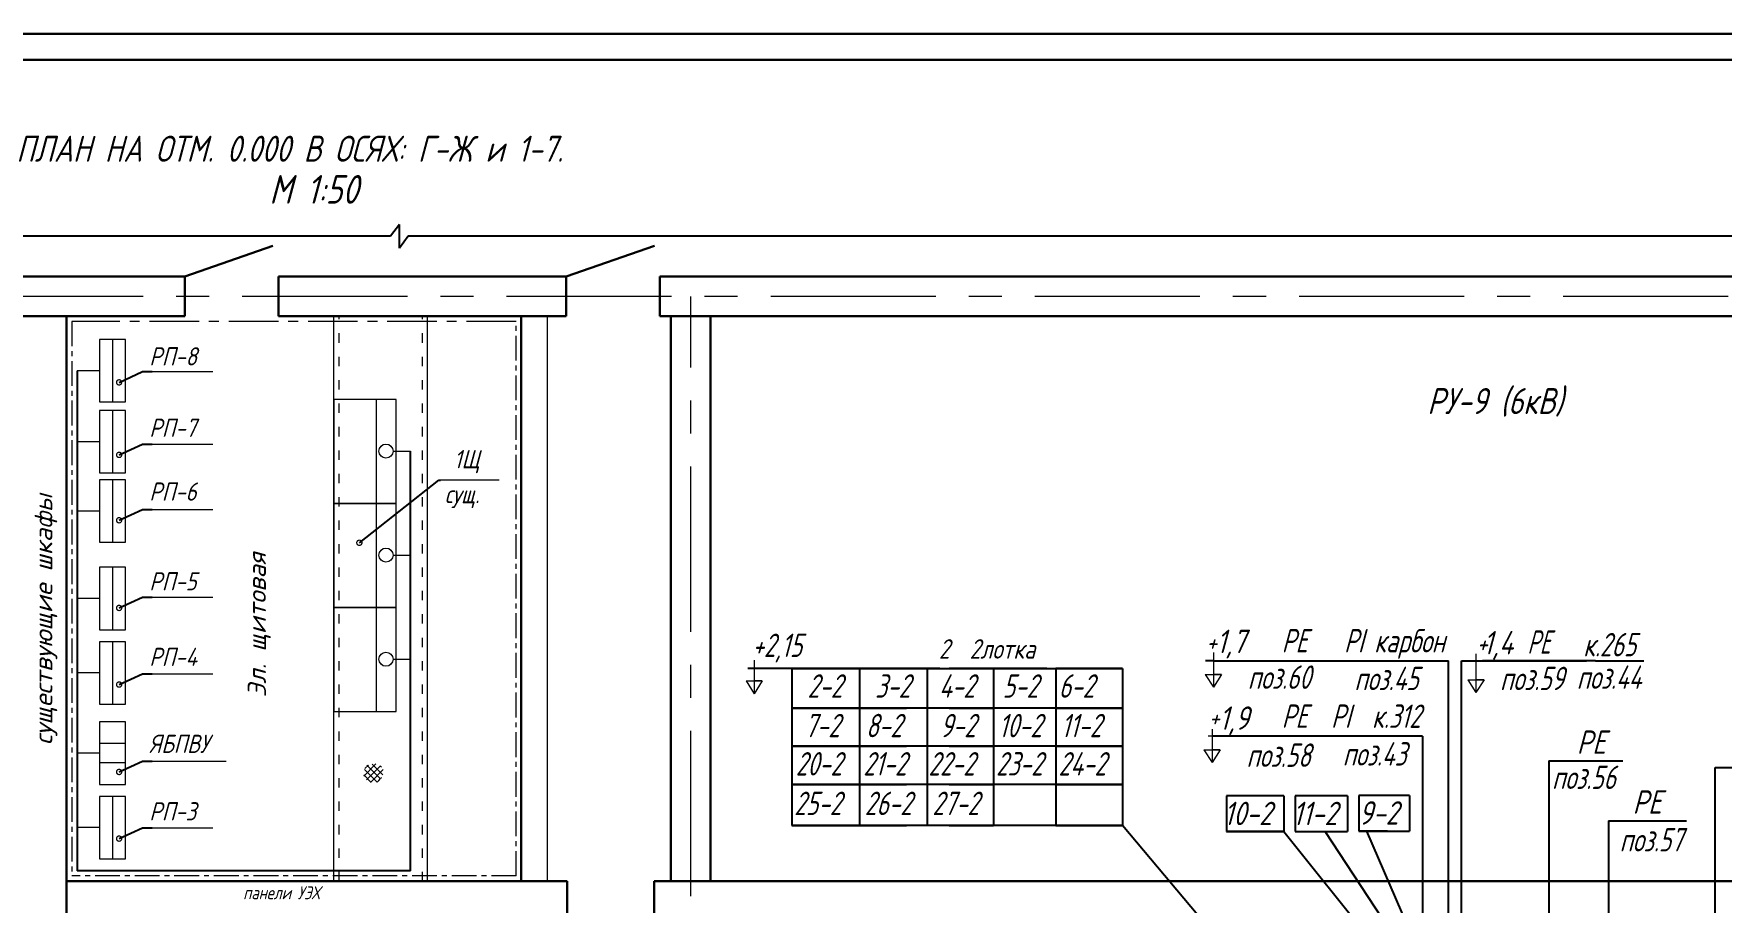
# Model space of a CAD drawing. Header units: millimetres. Extents: x 409 to 1826, y -2285 to 789.
# Drawn here: x 738.2 to 1062.7, y 622.1 to 789 of the extents above; entities that cross this region are included whole.
import ezdxf
from ezdxf import colors
from ezdxf.entities.mleader import LeaderData, LeaderLine
from ezdxf.math import Vec2, Vec3

# ---------------------------------------------------------------- set-up
doc = ezdxf.new("R2010")
doc.units = ezdxf.units.MM
doc.linetypes.add('ACAD_ISO03W100', pattern=[30, 12, -18])
doc.linetypes.add('осевая', pattern=[50.8, 31.75, -6.35, 6.35, -6.35])
for name, color, linetype, lineweight in [('1-основная-05', 2, 'Continuous', 50), ('5-штриховая-04', 3, 'ACAD_ISO03W100', 18), ('7-тонкая-текст.-02', 4, 'Continuous', 30), ('7-тонкая.текст-02', 4, 'Continuous', 30), ('_0', 7, 'Continuous', 0), ('АР_Стены наружные', 7, 'Continuous', 30), ('Архит.- 025', 122, 'Continuous', 25), ('Архитек.-025', 140, 'Continuous', 25), ('Заголовок- 40', 31, 'Continuous', 40), ('Общ_Осевая', 1, 'осевая', 15), ('Тонкая - 018', 254, 'Continuous', 18)]:
    doc.layers.add(name, color=color, linetype=linetype, lineweight=lineweight)
doc.styles.add('2н', font='simplex.shx', dxfattribs={"width": 0.8, "oblique": 15, "height": 3.5})
doc.styles.add('GOST тип А', font='GOST_A.TTF', dxfattribs={"oblique": 15})
doc.styles.get("Standard").update_dxf_attribs({"font": 'GOST_A.TTF', "oblique": 15})

# ---------------------------------------------------------------- blocks, each defined once
blk = doc.blocks.new('_DotSmall')
at = {"color": 0, "linetype": 'ByBlock', "const_width": 0.5}
blk.add_lwpolyline([(-0.0625, 0, 1), (0.0625, 0, 1)], format="xyb", close=True, dxfattribs=at)

msp = doc.modelspace()

# ---------------------------------------------------------------- hatches: boundary and pattern name
at = {"layer": 'Тонкая - 018'}
h = msp.add_hatch(dxfattribs=at)
h.set_pattern_fill('ANSI37', scale=7)
h.set_pattern_definition([(45, (-31994.6692, -36818.83446), (-0.618718434, 0.618718434), []), (135, (-31994.6692, -36818.83446), (-0.618718434, -0.618718434), [])])
edge = h.paths.add_edge_path()
edge.add_arc((804.819, 646.223), 0.315, 275.50984, 385.50974)
edge.add_arc((805.014, 646.674), 0.328, 285.89961, 395.89997)
edge.add_arc((805.151, 647.112), 0.276, 297.55619, 407.55576)
edge.add_arc((805.017, 647.484), 0.363, 332.42021, 442.42039)
edge.add_arc((804.758, 647.948), 0.324, 341.04771, 451.04774)
edge.add_arc((804.406, 648.205), 0.352, 11.04872, 121.04879)
edge.add_arc((803.921, 648.295), 0.37, 35.00001, 144.99993)
edge.add_arc((803.335, 648.309), 0.346, 35, 145.00014)
edge.add_arc((802.825, 648.29), 0.314, 43.74475, 153.74468)
edge.add_arc((802.432, 648.132), 0.317, 69.26652, 179.26649)
edge.add_arc((802.168, 647.81), 0.331, 99.34456, 209.34445)
edge.add_arc((801.986, 647.329), 0.336, 108.48112, 218.48114)
edge.add_arc((801.872, 646.846), 0.312, 118.40629, 228.40622)
edge.add_arc((801.943, 646.444), 0.326, 148.76834, 258.7684)
edge.add_arc((802.186, 646.019), 0.324, 161.05447, 271.05447)
edge.add_arc((802.498, 645.632), 0.312, 168.46009, 278.46007)
edge.add_arc((802.843, 645.417), 0.313, 197.26385, 307.2639)
edge.add_arc((803.3, 645.326), 0.311, 210.60799, 320.60798)
edge.add_arc((803.774, 645.336), 0.312, 221.57195, 331.572)
edge.add_arc((804.173, 645.508), 0.344, 248.67115, 358.67125)
edge.add_arc((804.54, 645.821), 0.322, 266.0045, 376.00434)

# ---------------------------------------------------------------- linework, layer by layer
at = {"color": 7, "ltscale": 1000}
for p, q in [((806.769, 750.071), (479.199, 750.071)), ((808.478, 752.35), (806.769, 750.071)), ((808.478, 747.791), (808.478, 752.35)), ((810.187, 750.071), (808.478, 747.791))]:
    msp.add_line(p, q, dxfattribs=at)
at = {"ltscale": 1000}
msp.add_line((1119.262, 750.071), (810.187, 750.071), dxfattribs=at)
for p, q in [((965, 668.5), (963.5, 668.5)), ((965, 668.5), (1010.25, 668.5)), ((1010.25, 615.719), (1010.25, 668.5)), ((1012.75, 615), (1012.75, 668.5)), ((1012.75, 668.5), (1036.75, 668.5)), ((1038.5, 668.5), (1016.75, 668.5)), ((1038.5, 668.5), (1047.75, 668.5)), ((883.933, 667), (875.5, 667)), ((993, 654), (964.75, 654)), ((1005.25, 654), (993, 654)), ((1005.25, 654), (1005.25, 614.75)), ((1029.5, 649.25), (1029.5, 597)), ((1040.75, 649.25), (1043.75, 649.25)), ((1061.5, 599.475), (1061.5, 648)), ((1061.5, 648), (1074, 648)), ((978.533, 642.5), (967.5, 642.5)), ((990.783, 642.5), (980.75, 642.5)), ((1002.75, 642.603), (992.967, 642.603)), ((976.72, 602.121), (947.511, 636.837)), ((1041, 637.75), (1041, 599.062)), ((1051, 637.75), (1056, 637.75)), ((978.533, 635.647), (999.557, 609.5)), ((1002, 612.125), (986.533, 635.647)), ((1003.492, 615), (994.5, 635.75))]:
    msp.add_line(p, q)
at = {"color": 7}
for p, q in [((912.433, 667), (883.933, 667)), ((883.933, 667), (947.511, 667)), ((932.956, 667), (914.206, 667)), ((947.511, 667), (934.728, 667)), ((1029.5, 649.25), (1040.75, 649.25)), ((1041, 637.75), (1051, 637.75))]:
    msp.add_line(p, q, dxfattribs=at)
at = {"color": 7, "ltscale": 0.8}
for p, q in [((883.933, 667), (883.933, 667)), ((883.933, 667), (883.933, 659.397)), ((896.967, 667), (896.967, 659.397)), ((909.956, 667), (909.956, 659.397)), ((922.739, 667), (922.739, 659.397)), ((922.739, 667), (922.739, 667)), ((922.739, 667), (922.739, 659.397)), ((934.728, 667), (934.728, 659.397)), ((934.728, 667), (934.728, 659.397)), ((934.728, 667), (934.728, 652.044)), ((934.728, 667), (934.728, 667)), ((934.728, 667), (934.728, 659.397)), ((947.511, 667), (947.511, 659.397)), ((947.511, 667), (947.511, 667)), ((947.511, 667), (947.511, 659.397)), ((883.933, 659.397), (905.967, 659.397)), ((905.967, 659.397), (883.933, 659.397)), ((883.933, 659.397), (905.967, 659.397)), ((883.933, 659.397), (905.967, 659.397)), ((914.206, 659.397), (883.933, 659.397)), ((883.933, 659.397), (883.933, 659.397)), ((883.933, 659.397), (883.933, 652.044)), ((883.933, 659.397), (883.933, 659.397)), ((883.933, 659.176), (883.933, 659.176)), ((896.967, 659.397), (896.967, 652.044)), ((909.956, 659.397), (909.956, 652.044)), ((914.206, 659.397), (922.739, 659.397)), ((922.739, 659.397), (914.206, 659.397)), ((914.206, 659.397), (922.739, 659.397)), ((914.206, 659.397), (922.739, 659.397)), ((934.728, 659.397), (914.206, 659.397)), ((922.739, 659.397), (922.739, 652.044)), ((922.739, 659.397), (922.739, 659.397)), ((922.739, 659.176), (922.739, 652.044)), ((934.728, 659.397), (934.728, 652.044)), ((934.728, 659.397), (947.511, 659.397)), ((947.511, 659.397), (934.728, 659.397)), ((934.728, 659.397), (947.511, 659.397)), ((934.728, 659.397), (947.511, 659.397)), ((947.511, 659.397), (934.728, 659.397)), ((934.728, 659.397), (934.728, 659.397)), ((934.728, 659.397), (934.728, 652.044)), ((934.728, 659.397), (934.728, 659.397)), ((934.728, 659.176), (934.728, 659.176)), ((947.511, 659.397), (947.511, 652.044)), ((947.511, 659.397), (947.511, 659.397)), ((947.511, 659.176), (947.511, 652.044)), ((914.206, 652.044), (883.933, 652.044)), ((883.933, 652.044), (883.933, 652.044)), ((883.933, 652.044), (905.967, 652.044)), ((905.967, 652.044), (883.933, 652.044)), ((883.933, 652.044), (905.967, 652.044)), ((883.933, 652.044), (905.967, 652.044)), ((914.206, 652.044), (883.933, 652.044)), ((883.933, 652.044), (883.933, 652.044)), ((883.933, 652.044), (883.933, 644.69)), ((883.933, 652.044), (883.933, 652.044)), ((883.933, 651.823), (883.933, 651.823)), ((896.967, 652.044), (896.967, 644.69)), ((909.956, 652.044), (909.956, 644.69)), ((934.728, 652.044), (914.206, 652.044)), ((914.206, 652.044), (922.739, 652.044)), ((922.739, 652.044), (914.206, 652.044)), ((914.206, 652.044), (922.739, 652.044)), ((914.206, 652.044), (922.739, 652.044)), ((934.728, 652.044), (914.206, 652.044)), ((922.739, 652.044), (922.739, 652.044)), ((922.739, 652.044), (922.739, 644.69)), ((922.739, 652.044), (922.739, 652.044)), ((922.739, 651.823), (922.739, 644.69)), ((947.511, 652.044), (934.728, 652.044)), ((934.728, 652.044), (934.728, 652.044)), ((934.728, 652.044), (934.728, 644.69)), ((934.728, 652.044), (947.511, 652.044)), ((947.511, 652.044), (934.728, 652.044)), ((934.728, 652.044), (947.511, 652.044)), ((934.728, 652.044), (947.511, 652.044)), ((947.511, 652.044), (934.728, 652.044)), ((934.728, 652.044), (934.728, 652.044)), ((934.728, 652.044), (934.728, 644.69)), ((934.728, 652.044), (934.728, 652.044)), ((934.728, 651.823), (934.728, 651.823)), ((947.511, 652.044), (947.511, 652.044)), ((947.511, 652.044), (947.511, 644.69)), ((947.511, 652.044), (947.511, 652.044)), ((947.511, 651.823), (947.511, 644.69)), ((914.206, 644.69), (883.933, 644.69)), ((883.933, 644.69), (883.933, 644.69)), ((883.933, 644.69), (905.967, 644.69)), ((905.967, 644.69), (883.933, 644.69)), ((883.933, 644.69), (905.967, 644.69)), ((883.933, 644.69), (905.967, 644.69)), ((914.206, 644.69), (883.933, 644.69)), ((883.933, 644.69), (883.933, 644.69)), ((883.933, 644.69), (883.933, 636.837)), ((883.933, 644.69), (883.933, 644.69)), ((883.933, 644.47), (883.933, 644.47)), ((896.967, 644.69), (896.967, 636.837)), ((909.956, 644.69), (909.956, 636.837)), ((934.728, 644.69), (914.206, 644.69)), ((914.206, 644.69), (922.739, 644.69)), ((922.739, 644.69), (914.206, 644.69)), ((914.206, 644.69), (922.739, 644.69)), ((914.206, 644.69), (922.739, 644.69)), ((934.728, 644.69), (914.206, 644.69)), ((922.739, 644.69), (922.739, 644.69)), ((922.739, 644.69), (922.739, 636.837)), ((922.739, 644.69), (922.739, 644.69)), ((922.739, 644.47), (922.739, 636.837)), ((947.511, 644.69), (934.728, 644.69)), ((934.728, 644.69), (934.728, 644.69)), ((934.728, 644.69), (934.728, 636.837)), ((934.728, 644.69), (947.511, 644.69)), ((947.511, 644.69), (934.728, 644.69)), ((934.728, 644.69), (947.511, 644.69)), ((934.728, 644.69), (947.511, 644.69)), ((947.511, 644.69), (934.728, 644.69)), ((934.728, 644.69), (934.728, 644.69)), ((934.728, 644.69), (934.728, 636.837)), ((934.728, 644.69), (934.728, 644.69)), ((934.728, 644.47), (934.728, 644.47)), ((947.511, 644.69), (947.511, 644.69)), ((947.511, 644.69), (947.511, 636.837)), ((947.511, 644.69), (947.511, 644.69)), ((947.511, 644.47), (947.511, 636.837)), ((914.206, 636.837), (883.933, 636.837)), ((883.933, 636.837), (883.933, 636.837)), ((914.206, 636.837), (883.933, 636.837)), ((883.933, 636.837), (883.933, 636.837)), ((883.933, 636.837), (905.967, 636.837)), ((905.967, 636.837), (883.933, 636.837)), ((883.933, 636.837), (905.967, 636.837)), ((883.933, 636.837), (905.967, 636.837)), ((914.206, 636.837), (883.933, 636.837)), ((883.933, 636.837), (883.933, 636.837)), ((883.933, 636.837), (883.933, 636.837)), ((883.933, 636.617), (883.933, 636.617)), ((934.728, 636.837), (914.206, 636.837)), ((934.728, 636.837), (914.206, 636.837)), ((914.206, 636.837), (922.739, 636.837)), ((922.739, 636.837), (914.206, 636.837)), ((914.206, 636.837), (922.739, 636.837)), ((914.206, 636.837), (922.739, 636.837)), ((934.728, 636.837), (914.206, 636.837)), ((922.739, 636.837), (922.739, 636.837)), ((922.739, 636.837), (922.739, 636.837)), ((922.739, 636.837), (922.739, 636.837)), ((947.511, 636.837), (934.728, 636.837)), ((934.728, 636.837), (934.728, 636.837)), ((947.511, 636.837), (934.728, 636.837)), ((934.728, 636.837), (934.728, 636.837)), ((934.728, 636.837), (947.511, 636.837)), ((947.511, 636.837), (934.728, 636.837)), ((934.728, 636.837), (947.511, 636.837)), ((934.728, 636.837), (947.511, 636.837)), ((947.511, 636.837), (934.728, 636.837)), ((934.728, 636.837), (934.728, 636.837)), ((934.728, 636.837), (934.728, 636.837)), ((934.728, 636.617), (934.728, 636.617)), ((947.511, 636.837), (947.511, 636.837)), ((947.511, 636.837), (947.511, 636.837)), ((947.511, 636.837), (947.511, 636.837))]:
    msp.add_line(p, q, dxfattribs=at)
at = {"ltscale": 0.8}
for p, q in [((901.518, 667), (901.518, 667)), ((967.5, 642.5), (967.5, 642.5)), ((967.5, 642.5), (967.5, 635.647)), ((978.533, 642.5), (978.533, 635.647)), ((978.533, 642.5), (978.533, 642.5)), ((978.533, 642.5), (978.533, 635.647)), ((980.75, 642.5), (980.75, 635.647)), ((984.283, 642.5), (984.283, 642.5)), ((990.783, 642.5), (990.783, 635.647)), ((992.967, 642.603), (992.967, 642.603)), ((992.967, 642.603), (992.967, 635.75)), ((998.5, 642.603), (998.5, 642.603)), ((1002.75, 642.603), (1002.75, 635.75)), ((984.75, 640.75), (984.75, 640.75)), ((967.5, 635.647), (978.533, 635.647)), ((978.533, 635.647), (967.5, 635.647)), ((967.5, 635.647), (978.533, 635.647)), ((967.5, 635.647), (978.533, 635.647)), ((967.5, 635.647), (967.5, 635.647)), ((967.5, 635.647), (967.5, 635.647)), ((967.5, 635.426), (967.5, 635.426)), ((978.533, 635.647), (978.533, 635.647)), ((980.75, 635.647), (984.283, 635.647)), ((980.75, 635.647), (984.283, 635.647)), ((980.75, 635.647), (990.783, 635.647)), ((984.283, 635.647), (984.283, 635.647)), ((992.967, 635.75), (998.5, 635.75)), ((998.5, 635.75), (992.967, 635.75)), ((992.967, 635.75), (998.5, 635.75)), ((992.967, 635.75), (1002.75, 635.75)), ((992.967, 635.75), (992.967, 635.75)), ((992.967, 635.75), (992.967, 635.75)), ((992.967, 635.53), (992.967, 635.53)), ((998.5, 635.75), (998.5, 635.75))]:
    msp.add_line(p, q, dxfattribs=at)
at = {"layer": '1-основная-05', "color": 7, "lineweight": 30}
msp.add_lwpolyline([(430.25, 200), (1456.25, 200), (1456.25, 784), (430.25, 784)], close=True, dxfattribs=at)
at = {"layer": '5-штриховая-04', "color": 7, "lineweight": 15, "ltscale": 0.15}
for p, q in [((796.895, 626.121), (796.895, 734.721)), ((812.895, 626.121), (812.895, 734.721))]:
    msp.add_line(p, q, dxfattribs=at)
at = {"layer": '_0', "ltscale": 0.8}
for p, q in [((876.683, 668.593), (876.683, 664.601)), ((965, 670.093), (965, 665.851)), ((1015.5, 669.843), (1015.5, 664.851)), ((1026.143, 668.5), (1016.224, 668.5)), ((963.453, 665.851), (965, 665.851)), ((963.453, 665.851), (965, 663.407)), ((965, 665.851), (966.547, 665.851)), ((966.547, 665.851), (965, 665.851)), ((965, 665.851), (965, 663.407)), ((966.547, 665.851), (965, 663.407)), ((875.136, 664.601), (876.683, 664.601)), ((875.136, 664.601), (876.683, 662.157)), ((876.683, 664.601), (878.229, 664.601)), ((878.229, 664.601), (876.683, 664.601)), ((876.683, 664.601), (876.683, 662.157)), ((878.229, 664.601), (876.683, 662.157)), ((1013.953, 664.851), (1015.5, 664.851)), ((1013.953, 664.851), (1015.5, 662.407)), ((1015.5, 664.851), (1017.047, 664.851)), ((1017.047, 664.851), (1015.5, 664.851)), ((1015.5, 664.851), (1015.5, 662.407)), ((1017.047, 664.851), (1015.5, 662.407)), ((981.893, 654), (963.974, 654)), ((964.75, 655.343), (964.75, 651.351)), ((963.203, 651.351), (964.75, 651.351)), ((963.203, 651.351), (964.75, 648.907)), ((964.75, 651.351), (966.297, 651.351)), ((966.297, 651.351), (964.75, 651.351)), ((964.75, 651.351), (964.75, 648.907)), ((966.297, 651.351), (964.75, 648.907))]:
    msp.add_line(p, q, dxfattribs=at)
at = {"layer": 'АР_Стены наружные', "color": 7, "ltscale": 1000}
for p, q in [((767.217, 742.321), (784.167, 748.245)), ((840.579, 742.321), (857.528, 748.245)), ((767.217, 734.721), (767.217, 742.321)), ((785.217, 734.721), (785.217, 742.321)), ((840.579, 734.721), (840.579, 742.321)), ((858.579, 734.721), (858.579, 742.321)), ((744.495, 584.426), (744.495, 734.721)), ((831.895, 626.121), (831.895, 734.721)), ((860.695, 626.121), (860.695, 734.721)), ((868.295, 626.121), (868.295, 734.721)), ((785.217, 626.121), (744.495, 626.121)), ((840.745, 626.121), (785.217, 626.121)), ((840.745, 618.521), (840.745, 626.121)), ((857.495, 618.521), (857.495, 626.121))]:
    msp.add_line(p, q, dxfattribs=at)
at = {"layer": 'АР_Стены наружные', "color": 7}
for p, q in [((496.895, 742.321), (767.217, 742.321)), ((785.217, 742.321), (840.579, 742.321)), ((496.895, 734.721), (767.217, 734.721)), ((785.217, 734.721), (840.579, 734.721))]:
    msp.add_line(p, q, dxfattribs=at)
at = {"layer": 'АР_Стены наружные'}
for p, q in [((858.579, 742.321), (1104.495, 742.321)), ((858.579, 734.721), (1104.495, 734.721))]:
    msp.add_line(p, q, dxfattribs=at)
at = {"layer": 'АР_Стены наружные', "ltscale": 1000}
msp.add_line((1104.495, 626.121), (857.495, 626.121), dxfattribs=at)
at = {"layer": 'Архитек.-025', "color": 7}
for p, q in [((746.495, 724.223), (746.495, 628.121)), ((810.631, 628.121), (810.631, 708.79)), ((810.631, 628.121), (746.495, 628.121))]:
    msp.add_line(p, q, dxfattribs=at)
at = {"layer": 'Архитек.-025', "color": 7, "lineweight": 30}
msp.add_lwpolyline([(410.25, 195), (1461.25, 195), (1461.25, 789), (410.25, 789)], close=True, dxfattribs=at)
at = {"layer": 'Общ_Осевая', "color": 7}
for p, q in [((1114.827, 738.521), (450.643, 738.521)), ((864.495, 572.453), (864.495, 738.521))]:
    msp.add_line(p, q, dxfattribs=at)
at = {"layer": 'Общ_Осевая', "color": 7, "ltscale": 0.15}
for p, q in [((745.495, 733.721), (745.495, 627.121)), ((830.926, 627.121), (830.926, 733.721)), ((830.926, 627.121), (745.495, 627.121))]:
    msp.add_line(p, q, dxfattribs=at)
at = {"layer": 'Общ_Осевая', "color": 7, "ltscale": 0.3}
msp.add_line((830.926, 733.721), (745.495, 733.721), dxfattribs=at)
at = {"layer": 'Тонкая - 018', "color": 7, "ltscale": 0.15}
for p, q in [((795.895, 626.121), (795.895, 734.721)), ((813.895, 626.121), (813.895, 734.721))]:
    msp.add_line(p, q, dxfattribs=at)
at = {"layer": 'Тонкая - 018', "color": 7}
for p, q in [((836.895, 734.721), (836.895, 626.121)), ((753.312, 730.223), (753.312, 718.223)), ((750.812, 724.223), (746.495, 724.223)), ((759.437, 724.078), (772.591, 724.078)), ((804.022, 718.725), (804.022, 698.725)), ((753.312, 716.577), (753.312, 704.577)), ((750.812, 710.577), (746.495, 710.577)), ((759.437, 710.139), (772.591, 710.139)), ((807.259, 708.79), (810.631, 708.79)), ((753.312, 703.26), (753.312, 691.26)), ((827.666, 703.214), (816.036, 703.214)), ((804.022, 698.725), (804.022, 678.725)), ((750.812, 697.26), (746.495, 697.26)), ((759.437, 697.574), (772.591, 697.574)), ((807.259, 688.79), (810.631, 688.79)), ((753.312, 686.451), (753.312, 674.451)), ((750.812, 680.451), (746.495, 680.451)), ((759.437, 680.724), (772.591, 680.724)), ((804.022, 678.725), (804.022, 658.725)), ((753.312, 672.148), (753.312, 660.148)), ((807.259, 668.79), (810.631, 668.79)), ((750.812, 666.148), (746.495, 666.148)), ((759.437, 665.996), (772.591, 665.996)), ((750.812, 652.628), (755.812, 652.628)), ((750.812, 650.731), (746.495, 650.731)), ((759.437, 649.2), (775.187, 649.2)), ((750.812, 648.92), (755.812, 648.92)), ((753.312, 642.427), (753.312, 630.427)), ((750.812, 636.427), (746.495, 636.427)), ((759.437, 636.389), (772.591, 636.389))]:
    msp.add_line(p, q, dxfattribs=at)
for points in [[(750.812, 718.223), (755.812, 718.223), (755.812, 730.223), (750.812, 730.223)], [(795.895, 698.725), (807.895, 698.725), (807.895, 718.725), (795.895, 718.725)], [(750.812, 704.577), (755.812, 704.577), (755.812, 716.577), (750.812, 716.577)], [(750.812, 691.26), (755.812, 691.26), (755.812, 703.26), (750.812, 703.26)], [(795.895, 678.725), (807.895, 678.725), (807.895, 698.725), (795.895, 698.725)], [(750.812, 674.451), (755.812, 674.451), (755.812, 686.451), (750.812, 686.451)], [(795.895, 658.725), (807.895, 658.725), (807.895, 678.725), (795.895, 678.725)], [(750.812, 660.148), (755.812, 660.148), (755.812, 672.148), (750.812, 672.148)], [(750.812, 644.731), (755.812, 644.731), (755.812, 656.731), (750.812, 656.731)], [(750.812, 630.427), (755.812, 630.427), (755.812, 642.427), (750.812, 642.427)]]:
    msp.add_lwpolyline(points, close=True, dxfattribs=at)
for centre in [(805.905, 708.79), (805.905, 688.79), (805.905, 668.79)]:
    msp.add_circle(centre, 1.354, dxfattribs=at)

# ---------------------------------------------------------------- texts
at = {"layer": '7-тонкая-текст.-02', "color": 7, "style": 'GOST тип А', "oblique": 15}
msp.add_text('РУ-9 (6кВ)', height=5, dxfattribs=at).set_placement((1006.127, 715.905))
at = {"layer": '7-тонкая-текст.-02', "color": 7, "style": '2н', "oblique": 15}
msp.add_text('Эл. щитовая', height=3.5, rotation=90, dxfattribs=at).set_placement((782.818, 661.445))
at = {"layer": '7-тонкая-текст.-02', "color": 7, "ltscale": 0.5, "style": 'GOST тип А', "oblique": 15}
for s, width, p in [('РE', 0.9, (978.123, 670.086)), ('РI карбон', 0.9, (990.123, 670.086)), ('РE', 0.8, (1025.373, 669.836)), ('к.265', 0.9, (1036.123, 669.336)), ('поз.60', 0.9, (971.623, 663.086)), ('поз.45', 0.9, (992.123, 662.836)), ('поз.59', 0.9, (1020.123, 662.836)), ('поз.44', 0.9, (1034.873, 663.086)), ('РE', 0.9, (978.123, 655.586)), ('РI  к.312', 0.9, (987.623, 655.586)), ('поз.58', 0.9, (971.373, 648.086)), ('поз.43', 0.9, (989.873, 648.336)), ('поз.56', 0.9, (1030.121, 643.836)), ('поз.57', 0.9, (1043.121, 631.836))]:
    msp.add_text(s, height=4.5, dxfattribs=dict(at, width=width)).set_placement(p)
for p in [(1034.872, 650.586), (1045.622, 639.086)]:
    msp.add_text('РE', height=4.5, dxfattribs=at).set_placement(p)
at = {"layer": '7-тонкая.текст-02', "color": 7, "oblique": 15, "width": 0.9}
for s, p in [('+2,15', (876.338, 669.211)), ('2-2', (886.969, 661.389)), ('3-2', (899.959, 661.389)), ('4-2', (912.242, 661.389)), ('5-2', (924.481, 661.389)), ('6-2', (935.264, 661.389)), ('7-2', (886.436, 653.785)), ('8-2', (898.186, 653.785)), ('9-2', (912.459, 653.785)), ('10-2', (923.709, 653.785)), ('11-2', (935.731, 653.785)), ('20-2', (884.686, 646.432)), ('21-2', (897.686, 646.432)), ('22-2', (910.209, 646.432)), ('23-2', (923.209, 646.432)), ('24-2', (935.231, 646.432)), ('25-2', (884.403, 638.829)), ('26-2', (897.969, 638.829)), ('27-2', (910.969, 638.829))]:
    msp.add_text(s, height=4.5, dxfattribs=at).set_placement(p)
at = {"layer": '7-тонкая.текст-02', "color": 7, "oblique": 15}
for s, height, p in [('2  2лотка', 3.75, (912.219, 668.889)), ('+', 3.75, (963.63, 670.211)), ('1,7', 4.5, (965.63, 669.961)), ('+', 3.75, (1015.63, 669.961)), ('1,4', 4.5, (1016.88, 669.711)), ('1,9', 4.5, (966.13, 655.211)), ('+', 3.75, (964.13, 655.711)), ('10-2', 4.5, (967.003, 636.889)), ('11-2', 4.5, (980.253, 636.889)), ('9-2', 4.5, (992.97, 636.992))]:
    msp.add_text(s, height=height, dxfattribs=at).set_placement(p)
at = {"layer": 'Архит.- 025', "color": 7, "style": 'GOST тип А', "oblique": 15}
msp.add_text('М 1:50', height=5.5, dxfattribs=at).set_placement((783.444, 756.344))
at = {"layer": 'Заголовок- 40', "color": 7, "style": 'GOST тип А', "oblique": 15}
msp.add_text('ПЛАН НА ОТМ. 0.000 В ОСЯХ: Г-Ж и 1-7.', height=5, dxfattribs=at).set_placement((734.805, 764.402))
at = {"layer": 'Тонкая - 018', "color": 7, "style": '2н', "oblique": 15, "width": 0.8}
for s, p in [('РП-8', (760.393, 725.246)), ('РП-7', (760.393, 711.508)), ('1Щ', (818.961, 705.484)), ('РП-6', (760.393, 699.256)), ('сущ.', (817.209, 698.773)), ('РП-5', (760.393, 682.012)), ('РП-4', (760.393, 667.481)), ('ЯБПВУ', (760.393, 650.773)), ('РП-3', (760.393, 637.797))]:
    msp.add_text(s, height=3.5, dxfattribs=at).set_placement(p)
at = {"layer": 'Тонкая - 018', "color": 7, "style": '2н', "oblique": 15}
msp.add_text('существующие шкафы', height=3.5, rotation=90, dxfattribs=at).set_placement((741.745, 652.295))
at = {"layer": 'Тонкая - 018', "color": 7, "ltscale": 0.1, "style": 'GOST тип А', "oblique": 15}
msp.add_text('панели УЭХ', height=2.5, dxfattribs=at).set_placement((778.442, 622.648))

# ---------------------------------------------------------------- leaders
at = {"layer": 'Тонкая - 018', "color": 7}
ml = msp.add_multileader_mtext('Standard', dxfattribs=at)
ml.set_content('', color=7, style='2н')
ml.set_leader_properties()
ml.set_arrow_properties(name='DOTSMALL')
ml.build(insert=Vec2(0, 0))
ml.multileader.update_dxf_attribs({"dogleg_length": 0.36, "arrow_head_size": 2})
ctx = ml.context
ctx.base_point, ctx.char_height, ctx.arrow_head_size, ctx.landing_gap_size, ctx.plane_origin = Vec3(760.966, 724.078), 3.5, 2, 0.09, Vec3(754.588, 721.088)
notes = []
notes.append((ctx, [(0, (1, 1, 0), (759.077, 724.078), (1, 0), 1.889, [(0, [(754.588, 721.994)], 0, [])])]))
ctx.mtext.insert, ctx.mtext.flow_direction = Vec3(761.056, 725.828), 5
ml = msp.add_multileader_mtext('Standard', dxfattribs=at)
ml.set_content('', color=7, style='2н')
ml.set_leader_properties()
ml.set_arrow_properties(name='DOTSMALL')
ml.build(insert=Vec2(0, 0))
ml.multileader.update_dxf_attribs({"dogleg_length": 0.36, "arrow_head_size": 2})
ctx = ml.context
ctx.base_point, ctx.char_height, ctx.arrow_head_size, ctx.landing_gap_size, ctx.plane_origin = Vec3(760.966, 710.139), 3.5, 2, 0.09, Vec3(754.588, 707.148)
notes.append((ctx, [(0, (1, 1, 0), (759.077, 710.139), (1, 0), 1.889, [(0, [(754.588, 708.055)], 0, [])])]))
ctx.mtext.insert, ctx.mtext.flow_direction = Vec3(761.056, 711.889), 5
ml = msp.add_multileader_mtext('Standard', dxfattribs=at)
ml.set_content('', color=7, style='2н')
ml.set_leader_properties()
ml.set_arrow_properties(name='DOTSMALL')
ml.build(insert=Vec2(0, 0))
ml.multileader.update_dxf_attribs({"dogleg_length": 0.36, "arrow_head_size": 2})
ctx = ml.context
ctx.base_point, ctx.char_height, ctx.arrow_head_size, ctx.landing_gap_size, ctx.plane_origin = Vec3(816.396, 703.214), 3.5, 2, 0.09, Vec3(800.781, 691.165)
notes.append((ctx, [(0, (1, 1, 0), (816.036, 703.214), (1, 0), 0.36, [(0, [(800.781, 691.165)], 0, [])])]))
ctx.mtext.insert, ctx.mtext.flow_direction = Vec3(816.486, 704.964), 5
ml = msp.add_multileader_mtext('Standard', dxfattribs=at)
ml.set_content('', color=7, style='2н')
ml.set_leader_properties()
ml.set_arrow_properties(name='DOTSMALL')
ml.build(insert=Vec2(0, 0))
ml.multileader.update_dxf_attribs({"dogleg_length": 0.36, "arrow_head_size": 2})
ctx = ml.context
ctx.base_point, ctx.char_height, ctx.arrow_head_size, ctx.landing_gap_size, ctx.plane_origin = Vec3(760.966, 697.574), 3.5, 2, 0.09, Vec3(754.588, 694.583)
notes.append((ctx, [(0, (1, 1, 0), (759.077, 697.574), (1, 0), 1.889, [(0, [(754.588, 695.49)], 0, [])])]))
ctx.mtext.insert, ctx.mtext.flow_direction = Vec3(761.056, 699.324), 5
ml = msp.add_multileader_mtext('Standard', dxfattribs=at)
ml.set_content('', color=7, style='2н')
ml.set_leader_properties()
ml.set_arrow_properties(name='DOTSMALL')
ml.build(insert=Vec2(0, 0))
ml.multileader.update_dxf_attribs({"dogleg_length": 0.36, "arrow_head_size": 2})
ctx = ml.context
ctx.base_point, ctx.char_height, ctx.arrow_head_size, ctx.landing_gap_size, ctx.plane_origin = Vec3(760.966, 680.724), 3.5, 2, 0.09, Vec3(754.588, 677.733)
notes.append((ctx, [(0, (1, 1, 0), (759.077, 680.724), (1, 0), 1.889, [(0, [(754.588, 678.64)], 0, [])])]))
ctx.mtext.insert, ctx.mtext.flow_direction = Vec3(761.056, 682.474), 5
ml = msp.add_multileader_mtext('Standard', dxfattribs=at)
ml.set_content('', color=7, style='2н')
ml.set_leader_properties()
ml.set_arrow_properties(name='DOTSMALL')
ml.build(insert=Vec2(0, 0))
ml.multileader.update_dxf_attribs({"dogleg_length": 0.36, "arrow_head_size": 2})
ctx = ml.context
ctx.base_point, ctx.char_height, ctx.arrow_head_size, ctx.landing_gap_size, ctx.plane_origin = Vec3(760.966, 665.996), 3.5, 2, 0.09, Vec3(754.588, 663.005)
notes.append((ctx, [(0, (1, 1, 0), (759.077, 665.996), (1, 0), 1.889, [(0, [(754.588, 663.912)], 0, [])])]))
ctx.mtext.insert, ctx.mtext.flow_direction = Vec3(761.056, 667.746), 5
ml = msp.add_multileader_mtext('Standard', dxfattribs=at)
ml.set_content('', color=7, style='2н')
ml.set_leader_properties()
ml.set_arrow_properties(name='DOTSMALL')
ml.build(insert=Vec2(0, 0))
ml.multileader.update_dxf_attribs({"dogleg_length": 0.36, "arrow_head_size": 2})
ctx = ml.context
ctx.base_point, ctx.char_height, ctx.arrow_head_size, ctx.landing_gap_size, ctx.plane_origin = Vec3(760.966, 649.2), 3.5, 2, 0.09, Vec3(754.588, 646.209)
notes.append((ctx, [(0, (1, 1, 0), (759.077, 649.2), (1, 0), 1.889, [(0, [(754.588, 647.116)], 0, [])])]))
ctx.mtext.insert, ctx.mtext.flow_direction = Vec3(761.056, 650.95), 5
ml = msp.add_multileader_mtext('Standard', dxfattribs=at)
ml.set_content('', color=7, style='2н')
ml.set_leader_properties()
ml.set_arrow_properties(name='DOTSMALL')
ml.build(insert=Vec2(0, 0))
ml.multileader.update_dxf_attribs({"dogleg_length": 0.36, "arrow_head_size": 2})
ctx = ml.context
ctx.base_point, ctx.char_height, ctx.arrow_head_size, ctx.landing_gap_size, ctx.plane_origin = Vec3(760.966, 636.389), 3.5, 2, 0.09, Vec3(754.588, 633.399)
notes.append((ctx, [(0, (1, 1, 0), (759.077, 636.389), (1, 0), 1.889, [(0, [(754.588, 634.305)], 0, [])])]))
ctx.mtext.insert, ctx.mtext.flow_direction = Vec3(761.056, 638.139), 5
for ctx, leaders in notes:
    for number, flags, end, landing, length, lines in leaders:
        leader = LeaderData()
        leader.index, (leader.has_last_leader_line, leader.has_dogleg_vector, leader.attachment_direction) = number, flags
        leader.last_leader_point, leader.dogleg_vector, leader.dogleg_length = Vec3(end), Vec3(landing), length
        for number, points, colour, breaks in lines:
            line = LeaderLine()
            line.index, line.vertices, line.color, line.breaks = number, Vec3.list(points), colors.encode_raw_color(colour), breaks
            leader.lines.append(line)
        ctx.leaders.append(leader)

doc.saveas('drawing.dxf')
